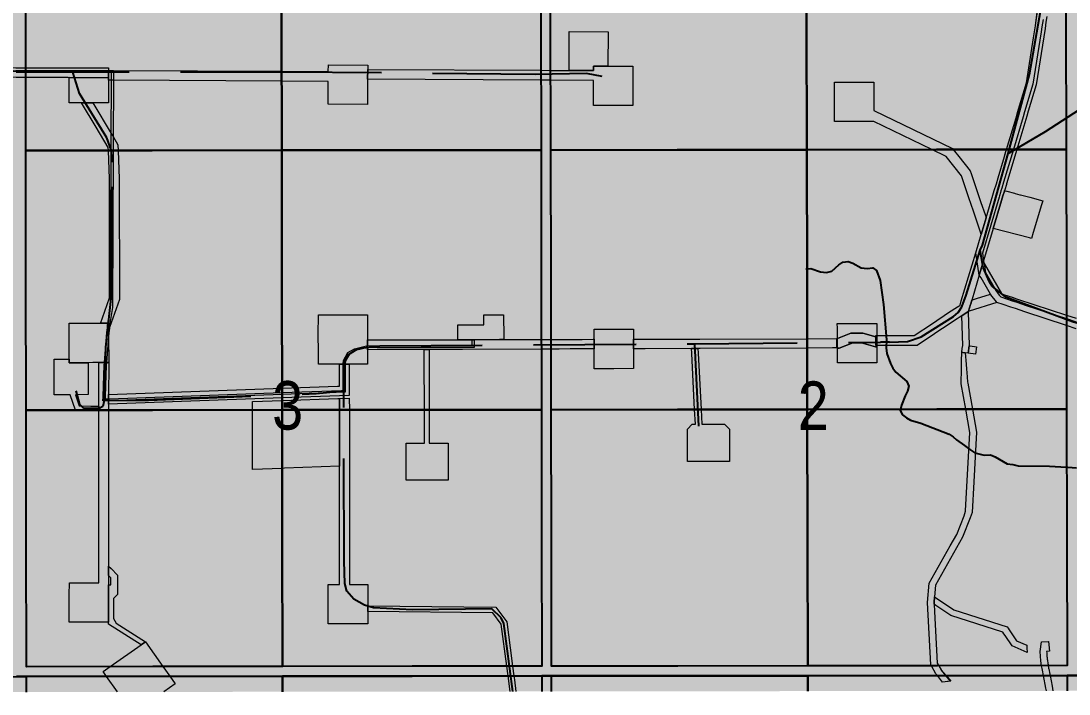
# Model space of a CAD drawing. Extents: x 520549 to 522128, y 6027808 to 6029983.
# Drawn here: x 521143.3 to 521467.8, y 6028175 to 6028383.6 of the extents above; entities that cross this region are included whole.
import ezdxf
from ezdxf.enums import TextEntityAlignment as Align

# ---------------------------------------------------------------- set-up
doc = ezdxf.new("R2010")
doc.units = 0
doc.header["$LTSCALE"] = 5
doc.linetypes.add('DASHED2', pattern=[9.525, 6.35, -3.175])
doc.layers.add('AS-ROUTEMAP', color=35, linetype='Continuous', lineweight=0)
for name, color, linetype in [('Quarters', 8, 'Continuous'), ('RoadSeg', 57, 'DASHED2'), ('S-7', 6, 'Continuous'), ('T-WATER', 160, 'Continuous'), ('Townships', 57, 'Continuous')]:
    doc.layers.add(name, color=color, linetype=linetype)
doc.layers.add('ROUTE-MAP-BACKGROUND-H', color=7, linetype='Continuous', true_color=0xf0ebff)
doc.styles.add('120', font='ARIALN.TTF', dxfattribs={"height": 13})

msp = doc.modelspace()

# ---------------------------------------------------------------- hatches: boundary and pattern name
at = {"layer": 'ROUTE-MAP-BACKGROUND-H'}
h = msp.add_hatch(color=256, dxfattribs=at)
h.dxf.hatch_style = 1
h.paths.add_polyline_path([(520630.49, 6029199.99), (520630.49, 6029147.72), (520648.82, 6029147.71), (520648.95, 6028175.05), (521624.83, 6028176.24), (521907.38, 6028177.2), (521907.38, 6029199.99)])

# ---------------------------------------------------------------- linework, layer by layer
at = {"layer": 'AS-ROUTEMAP', "flags": 128}
for points in [[(521460.9, 6028384.92), (521460.66, 6028383.17), (521460.37, 6028381.24), (521457.63, 6028363.75), (521455.2, 6028355.61), (521454.73, 6028354.03), (521451.65, 6028343.74), (521448.47, 6028333.07), (521448.43, 6028332.95), (521447.92, 6028331.24), (521447.87, 6028331.09), (521447.85, 6028331.01), (521447.8, 6028330.86), (521447.36, 6028329.38), (521447.15, 6028328.67), (521446.92, 6028327.9), (521444.36, 6028319.32), (521441.36, 6028309.29), (521441.24, 6028308.89), (521440.03, 6028304.86), (521437.79, 6028297.34), (521437.71, 6028297.1), (521437.37, 6028295.95), (521437.31, 6028295.75), (521436.68, 6028293.63), (521436.54, 6028293.53), (521436.24, 6028293.34), (521434.57, 6028292.23), (521433.75, 6028291.69), (521433.18, 6028291.31), (521431.1, 6028289.93), (521429.73, 6028289.03), (521427.46, 6028287.53), (521426.1, 6028286.62), (521420.74, 6028283.07), (521420.74, 6028283.07), (521407.96, 6028283.04), (521407.96, 6028285.19), (521407.96, 6028286.08), (521419.84, 6028286.11), (521425.52, 6028289.88), (521426.88, 6028290.79), (521429.15, 6028292.3), (521430.51, 6028293.2), (521433.27, 6028295.03), (521433.46, 6028295.15), (521434.07, 6028295.56), (521434.45, 6028296.82), (521438.92, 6028311.77), (521440.6, 6028317.4), (521442.14, 6028322.56), (521444.23, 6028329.55), (521444.67, 6028331.02), (521445.31, 6028333.15), (521445.86, 6028334.99), (521447.83, 6028341.59), (521448.29, 6028343.14), (521448.47, 6028343.74), (521451.41, 6028353.59), (521451.89, 6028355.17), (521454.65, 6028364.43), (521456.83, 6028378.33), (521457.41, 6028382.05), (521457.55, 6028382.94), (521457.99, 6028386.27)], [(521470.02, 6028288.24), (521467, 6028289.23), (521454.14, 6028293.48), (521452.71, 6028293.95), (521451.24, 6028294.44), (521449.8, 6028294.91), (521447.37, 6028295.71), (521445.47, 6028296.34), (521444.99, 6028296.95), (521443.93, 6028298.3), (521443.46, 6028298.91), (521440.55, 6028303.97), (521440.03, 6028304.86), (521438.92, 6028311.77), (521440.6, 6028317.4), (521442.14, 6028322.56), (521444.23, 6028329.55), (521444.67, 6028331.02), (521445.31, 6028333.15), (521445.86, 6028334.99), (521447.83, 6028341.59), (521447.97, 6028342.06), (521448.29, 6028343.14), (521448.43, 6028343.6), (521448.47, 6028343.74), (521451.41, 6028353.59), (521451.89, 6028355.17), (521454.65, 6028364.43), (521456.83, 6028378.33), (521457.41, 6028382.05), (521457.55, 6028382.94), (521458.09, 6028386.35)], [(521459.75, 6028383.97), (521459.4, 6028381.73), (521459.17, 6028380.25), (521456.62, 6028363.99), (521454.07, 6028355.46), (521453.6, 6028353.88), (521450.57, 6028343.74), (521447.56, 6028333.64), (521447, 6028331.78), (521446.74, 6028330.91), (521446.6, 6028330.45), (521446.3, 6028329.43), (521446.16, 6028328.97), (521440.98, 6028311.64), (521441.36, 6028309.29), (521441.5, 6028308.44), (521441.96, 6028305.55), (521445.14, 6028300.03), (521446.21, 6028298.66), (521446.68, 6028298.06), (521448.42, 6028297.49), (521450.24, 6028296.88), (521451.67, 6028296.41), (521453.14, 6028295.93), (521454.58, 6028295.45), (521467, 6028291.35), (521470.02, 6028290.36)], [(521141.73, 6028368.23), (521144.75, 6028368.23), (521156.37, 6028368.22), (521157.07, 6028368.22), (521159.91, 6028368.22), (521160.36, 6028368.22), (521163.21, 6028368.22), (521163.25, 6028368.22), (521170.41, 6028368.22), (521171.9, 6028368.22), (521171.9, 6028365.94), (521171.89, 6028365.18), (521171.89, 6028363.68), (521171.83, 6028347.73), (521171.82, 6028344.28), (521171.82, 6028343.46), (521171.65, 6028294.8), (521170.71, 6028289.19), (521170.66, 6028288.65), (521170.65, 6028288.44), (521170.52, 6028286.94), (521170.43, 6028285.85), (521169.74, 6028277.71), (521169.67, 6028276.87), (521169.45, 6028270.6), (521169.41, 6028269.59), (521169.36, 6028268.09), (521169.33, 6028267.09), (521169.3, 6028266.48), (521170.43, 6028266.52), (521170.65, 6028266.53), (521224.14, 6028268.46), (521242.57, 6028269.12), (521243.07, 6028269.14), (521243.07, 6028271.75), (521243.06, 6028273.25), (521243.06, 6028277.03), (521243.08, 6028277.24), (521243.17, 6028278.41), (521244.5, 6028280.83), (521246.6, 6028282.02), (521250.26, 6028282.95), (521250.62, 6028282.95), (521267.17, 6028283), (521268.17, 6028283.01), (521269.59, 6028283.01), (521270.59, 6028283.02), (521278.48, 6028283.04), (521278.69, 6028283.04), (521280, 6028283.05), (521280.21, 6028283.05), (521283.02, 6028283.06), (521283.01, 6028284.83), (521283.62, 6028284.83), (521283.64, 6028282.45), (521280.11, 6028282.44), (521280, 6028282.44), (521278.59, 6028282.43), (521278.48, 6028282.43), (521270.59, 6028282.41), (521269.59, 6028282.4), (521268.17, 6028282.4), (521267.17, 6028282.39), (521250.62, 6028282.34), (521250.34, 6028282.34), (521246.83, 6028281.45), (521244.96, 6028280.39), (521243.77, 6028278.23), (521243.69, 6028277.24), (521243.67, 6028277.01), (521243.67, 6028273.27), (521243.68, 6028271.77), (521243.68, 6028268.55), (521224.15, 6028267.85), (521170.43, 6028265.91), (521168.67, 6028265.84), (521168.71, 6028267.07), (521168.75, 6028268.07), (521168.8, 6028269.57), (521168.84, 6028270.57), (521169.06, 6028276.9), (521169.13, 6028277.71), (521169.91, 6028287.01), (521170.04, 6028288.51), (521170.1, 6028289.26), (521170.21, 6028289.91), (521171.04, 6028294.85), (521171.21, 6028343.46), (521171.22, 6028345.8), (521171.23, 6028348.74), (521171.28, 6028363.68), (521171.28, 6028365.18), (521171.29, 6028365.95), (521171.29, 6028367.63), (521170.41, 6028367.62), (521160.5, 6028367.63), (521160.38, 6028367.62), (521157.56, 6028367.63), (521157.44, 6028367.62), (521147.9, 6028367.62), (521144.75, 6028367.64), (521141.74, 6028367.64)], [(521470.02, 6028288.24), (521467, 6028289.23), (521454.14, 6028293.48), (521452.71, 6028293.95), (521451.24, 6028294.44), (521449.8, 6028294.91), (521447.37, 6028295.71), (521445.47, 6028296.34), (521436.84, 6028293.63), (521436.54, 6028293.53), (521436.68, 6028293.63), (521437.31, 6028295.75), (521437.37, 6028295.95), (521437.71, 6028297.1), (521438.58, 6028297.37), (521439.19, 6028297.56), (521443.46, 6028298.91), (521440.55, 6028303.97), (521440.03, 6028304.86), (521441.24, 6028308.89), (521441.5, 6028308.44), (521446.88, 6028299.09), (521447.54, 6028298.87), (521450.47, 6028297.9), (521450.67, 6028297.84), (521451.9, 6028297.43), (521451.9, 6028297.43), (521466.99, 6028292.45), (521470.01, 6028291.45)], [(521294.73, 6028175.84), (521294.1, 6028180.65), (521293.7, 6028183.66), (521291.97, 6028196.73), (521289.39, 6028200.2), (521250.64, 6028200.58), (521250.64, 6028202.38), (521290.3, 6028201.99), (521293.7, 6028197.44), (521294.76, 6028189.36), (521295.51, 6028183.67), (521295.91, 6028180.65), (521296.07, 6028179.44), (521296.55, 6028175.84)], [(521173.18, 6028175.69), (521169.76, 6028180.53), (521168.71, 6028182.01), (521170.88, 6028183.54), (521180.47, 6028190.32), (521181.8, 6028191.26), (521187.24, 6028183.56), (521189.37, 6028180.54), (521191.05, 6028178.17), (521187.56, 6028175.71)], [(521460.8, 6028176.04), (521460.63, 6028176.91), (521459.88, 6028180.82), (521459.57, 6028182.48), (521459.48, 6028182.93), (521459.33, 6028183.83), (521459.12, 6028185.31), (521458.85, 6028188.27), (521459.29, 6028191.22), (521461.33, 6028191.35), (521461.4, 6028191.35), (521461.77, 6028188.37), (521460.86, 6028188.26), (521460.86, 6028188.18), (521460.89, 6028187.77), (521460.92, 6028187.43), (521460.95, 6028187.06), (521460.98, 6028186.72), (521461.02, 6028186.32), (521461.06, 6028185.95), (521461.07, 6028185.87), (521461.1, 6028185.58), (521461.12, 6028185.49), (521461.15, 6028185.21), (521461.21, 6028184.84), (521461.26, 6028184.48), (521461.3, 6028184.15), (521461.36, 6028183.84), (521461.37, 6028183.72), (521461.42, 6028183.47), (521461.44, 6028183.37), (521461.5, 6028183.01), (521461.53, 6028182.85), (521461.85, 6028181.19), (521461.92, 6028180.82), (521462.56, 6028177.49), (521462.84, 6028176.05)]]:
    msp.add_lwpolyline(points, dxfattribs=at)
for points in [[(521325.05, 6028380.2), (521325.04, 6028369.59), (521320.54, 6028369.58), (521320.53, 6028368.21), (521314.06, 6028368.24), (521313.03, 6028368.25), (521313.03, 6028369.25), (521313.04, 6028380.26), (521325.05, 6028380.2)], [(521250.65, 6028368.55), (521250.63, 6028365.52), (521250.63, 6028364.79), (521250.61, 6028363.28), (521250.58, 6028357.68), (521238.37, 6028357.77), (521238.41, 6028363.35), (521238.43, 6028364.85), (521224.02, 6028364.92), (521171.89, 6028365.18), (521171.28, 6028365.18), (521170.4, 6028365.19), (521170.41, 6028365.96), (521170.41, 6028367.6), (521170.41, 6028368.21), (521171.9, 6028368.21), (521224.02, 6028367.97), (521238.45, 6028367.9), (521238.46, 6028369.97), (521250.66, 6028369.88), (521250.66, 6028369.55), (521250.65, 6028368.55)], [(521332.74, 6028369.6), (521332.74, 6028367.93), (521332.73, 6028366.92), (521332.73, 6028365.94), (521332.73, 6028363.71), (521332.73, 6028359.23), (521332.73, 6028357.4), (521331.2, 6028357.4), (521325.51, 6028357.39), (521324.5, 6028357.39), (521323.25, 6028357.39), (521322.02, 6028357.39), (521320.53, 6028357.38), (521320.54, 6028357.48), (521320.53, 6028363.28), (521320.53, 6028364.78), (521320.53, 6028365.16), (521307.32, 6028365.22), (521304.3, 6028365.24), (521250.63, 6028365.52), (521250.65, 6028368.55), (521304.3, 6028368.29), (521307.31, 6028368.27), (521313.03, 6028368.25), (521314.06, 6028368.24), (521320.53, 6028368.21), (521320.54, 6028369.58), (521325.04, 6028369.59), (521326.64, 6028369.59), (521327.86, 6028369.59), (521328.16, 6028369.59), (521332.74, 6028369.6)], [(521170.41, 6028367.62), (521170.41, 6028365.96), (521170.14, 6028365.97), (521158.39, 6028366), (521158.2, 6028365.99), (521157.9, 6028366), (521157.69, 6028366), (521144.75, 6028366.03), (521141.74, 6028366.03), (521088.88, 6028366.16), (521088.88, 6028367.19), (521088.88, 6028367.78), (521088.93, 6028367.89), (521089.54, 6028369.21), (521090.37, 6028369.2), (521141.73, 6028369.09), (521144.75, 6028369.08), (521155.88, 6028369.05), (521156.57, 6028369.05), (521170.41, 6028369.02), (521170.41, 6028368.22), (521170.41, 6028367.62)], [(521170.39, 6028363.69), (521170.38, 6028358.22), (521162.01, 6028358.24), (521161.23, 6028358.24), (521160.84, 6028358.24), (521158.18, 6028358.24), (521158.19, 6028362.68), (521158.19, 6028364.62), (521158.2, 6028364.91), (521158.2, 6028365.14), (521158.2, 6028365.97), (521158.39, 6028366), (521170.14, 6028365.97), (521170.41, 6028365.96), (521170.4, 6028365.19), (521170.39, 6028363.69)], [(521442.14, 6028322.56), (521440.6, 6028317.4), (521440.27, 6028318.41), (521439.01, 6028322.17), (521438.18, 6028324.65), (521436.8, 6028328.77), (521435.98, 6028331.25), (521434.51, 6028335.62), (521429.72, 6028341.6), (521425.35, 6028343.71), (521407.41, 6028352.39), (521405.77, 6028352.39), (521395.21, 6028352.38), (521395.2, 6028361.58), (521395.19, 6028362.97), (521395.19, 6028363.71), (521395.19, 6028364.58), (521395.75, 6028364.58), (521406.05, 6028364.59), (521407.39, 6028364.59), (521407.39, 6028363.74), (521407.4, 6028361.88), (521407.4, 6028360.5), (521407.41, 6028355.82), (521431.68, 6028344.03), (521431.93, 6028343.72), (521432.32, 6028343.23), (521433.66, 6028341.56), (521437.22, 6028337.13), (521437.49, 6028336.32), (521438.32, 6028333.86), (521439.71, 6028329.76), (521440.54, 6028327.31), (521441.81, 6028323.57), (521442.14, 6028322.56)], [(521173.74, 6028297.29), (521170.66, 6028288.65), (521170.59, 6028288.44), (521170.42, 6028287.98), (521170.42, 6028288.46), (521170.42, 6028289.91), (521170.21, 6028289.91), (521168.34, 6028289.91), (521167.97, 6028289.91), (521167.88, 6028289.91), (521167.97, 6028290.17), (521168.48, 6028291.61), (521170.69, 6028297.81), (521170.68, 6028305.63), (521170.68, 6028334.65), (521170.34, 6028343.45), (521170.31, 6028344.34), (521166.52, 6028350.67), (521162.01, 6028358.24), (521165.56, 6028358.23), (521171.23, 6028348.74), (521171.83, 6028347.73), (521173.32, 6028345.23), (521173.39, 6028343.46), (521173.73, 6028334.71), (521173.74, 6028297.29)], [(521456.7, 6028318.01), (521456.16, 6028316.2), (521455.52, 6028316.36), (521444.36, 6028319.32), (521446.92, 6028327.9), (521447.15, 6028328.67), (521447.36, 6028329.38), (521447.8, 6028330.86), (521447.85, 6028331.01), (521448.04, 6028330.95), (521448.5, 6028330.82), (521450.97, 6028330.17), (521451.12, 6028330.13), (521452.6, 6028329.74), (521452.75, 6028329.7), (521455.68, 6028328.93), (521459.65, 6028327.88), (521459.28, 6028326.64), (521456.7, 6028318.01)], [(521250.63, 6028278.34), (521250.63, 6028277.25), (521249.68, 6028277.25), (521245.98, 6028277.25), (521245.23, 6028277.24), (521243.69, 6028277.24), (521243.08, 6028277.24), (521242.18, 6028277.24), (521241.18, 6028277.24), (521240.18, 6028277.24), (521235.38, 6028277.23), (521235.37, 6028281.31), (521235.34, 6028286.29), (521235.36, 6028292.49), (521250.61, 6028292.5), (521250.61, 6028288.22), (521250.62, 6028287.21), (521250.62, 6028286.77), (521250.62, 6028286.57), (521250.62, 6028285.51), (521250.62, 6028285.14), (521250.62, 6028284.74), (521250.62, 6028284.45), (521250.62, 6028282.95), (521250.62, 6028282.34), (521250.62, 6028281.73), (521250.63, 6028280.98), (521250.63, 6028278.34)], [(521292.71, 6028292.55), (521292.78, 6028285.61), (521292.78, 6028284.86), (521291.42, 6028284.86), (521283.62, 6028284.83), (521283.01, 6028284.83), (521280.58, 6028284.83), (521280.51, 6028284.83), (521278.99, 6028284.82), (521278.6, 6028284.82), (521278.59, 6028285.36), (521278.57, 6028289.42), (521279.15, 6028289.42), (521280.65, 6028289.43), (521280.71, 6028289.43), (521281.86, 6028289.42), (521282.42, 6028289.44), (521282.83, 6028289.46), (521286.63, 6028289.46), (521286.63, 6028289.71), (521286.62, 6028291.21), (521286.61, 6028292.51), (521292.71, 6028292.55)], [(521436.91, 6028282.94), (521436.6, 6028280.67), (521435.61, 6028280.8), (521434.89, 6028280.9), (521434.61, 6028280.93), (521434.76, 6028282.1), (521434.89, 6028283.03), (521434.57, 6028292.23), (521436.24, 6028293.34), (521436.54, 6028293.53), (521436.91, 6028282.94)], [(521159.86, 6028289.9), (521167.22, 6028289.91), (521167.33, 6028289.91), (521167.97, 6028289.91), (521168.34, 6028289.91), (521170.21, 6028289.91), (521170.42, 6028289.91), (521170.42, 6028288.46), (521170.43, 6028287.98), (521170.43, 6028286.95), (521170.43, 6028285.85), (521170.44, 6028277.71), (521169.74, 6028277.71), (521169.13, 6028277.71), (521167.57, 6028277.71), (521167.38, 6028277.71), (521166.57, 6028277.71), (521165.57, 6028277.71), (521164.07, 6028277.7), (521158.94, 6028277.7), (521158.24, 6028277.7), (521158.23, 6028278.8), (521158.23, 6028285.52), (521158.22, 6028287.66), (521158.22, 6028288.4), (521158.22, 6028289.9), (521158.42, 6028289.9), (521159.86, 6028289.9)], [(521408.26, 6028287.48), (521408.27, 6028286.08), (521408.27, 6028285.65), (521407.96, 6028285.74), (521403.94, 6028286.87), (521400.28, 6028286.86), (521396.08, 6028285.24), (521396.07, 6028287.44), (521396.07, 6028288.44), (521396.06, 6028289.85), (521408.25, 6028289.89), (521408.26, 6028288.48), (521408.26, 6028287.48)], [(521332.99, 6028276.05), (521332.99, 6028275.85), (521332.81, 6028275.85), (521326.88, 6028275.84), (521320.79, 6028275.84), (521320.78, 6028280.47), (521320.78, 6028281.98), (521320.78, 6028284.94), (521320.77, 6028287.22), (521320.77, 6028288.04), (521332.97, 6028288.05), (521332.98, 6028287.26), (521332.98, 6028284.97), (521332.98, 6028282.02), (521332.98, 6028281.27), (521332.99, 6028278.25), (521332.99, 6028276.05)], [(521336.51, 6028282.04), (521332.98, 6028282.02), (521332.98, 6028284.97), (521352.44, 6028285.03), (521353.44, 6028285.03), (521386.72, 6028285.13), (521395.76, 6028285.16), (521395.76, 6028282.28), (521394.54, 6028282.27), (521386.72, 6028282.24), (521353.59, 6028282.11), (521352.89, 6028282.1), (521352.59, 6028282.1), (521350.89, 6028282.1), (521336.51, 6028282.04)], [(521408.27, 6028284.13), (521408.28, 6028283.04), (521408.28, 6028282.6), (521407.87, 6028282.59), (521403.52, 6028283.82), (521400.85, 6028283.81), (521396.65, 6028282.19), (521396.09, 6028282.19), (521396.08, 6028285.16), (521396.08, 6028285.24), (521400.28, 6028286.86), (521403.94, 6028286.87), (521407.96, 6028285.74), (521408.27, 6028285.65), (521408.27, 6028285.19), (521408.27, 6028284.13)], [(521253.6, 6028281.74), (521250.62, 6028281.73), (521250.62, 6028282.34), (521250.62, 6028282.95), (521250.62, 6028284.45), (521250.62, 6028284.74), (521267.17, 6028284.79), (521268.17, 6028284.79), (521269.6, 6028284.79), (521270.6, 6028284.8), (521278.99, 6028284.82), (521280.51, 6028284.83), (521280.58, 6028284.83), (521283.01, 6028284.83), (521283.62, 6028284.83), (521291.42, 6028284.86), (521292.78, 6028284.86), (521304.42, 6028284.89), (521307.43, 6028284.9), (521314.56, 6028284.92), (521317.05, 6028284.93), (521320.47, 6028284.94), (521320.78, 6028284.94), (521320.78, 6028281.98), (521320.47, 6028281.97), (521315.8, 6028281.96), (521313.32, 6028281.95), (521309.93, 6028281.93), (521307.44, 6028281.92), (521304.42, 6028281.91), (521280, 6028281.83), (521278.48, 6028281.82), (521270.59, 6028281.8), (521269.67, 6028281.79), (521269.59, 6028281.79), (521268.47, 6028281.79), (521268.17, 6028281.79), (521267.17, 6028281.78), (521253.6, 6028281.74)], [(521269.68, 6028263.09), (521269.68, 6028252.81), (521270.5, 6028252.82), (521275.56, 6028252.82), (521275.58, 6028241.31), (521262.57, 6028241.3), (521262.55, 6028252.81), (521267.18, 6028252.81), (521268.18, 6028252.81), (521268.18, 6028263.09), (521268.17, 6028278.73), (521268.17, 6028280.29), (521268.17, 6028280.68), (521268.17, 6028281.79), (521268.47, 6028281.79), (521269.59, 6028281.79), (521269.67, 6028281.79), (521269.67, 6028280.29), (521269.68, 6028263.09)], [(521353.87, 6028263.18), (521354.11, 6028258.62), (521354.81, 6028258.62), (521361.13, 6028258.63), (521362.63, 6028257.13), (521362.65, 6028247.12), (521349.64, 6028247.11), (521349.62, 6028257.11), (521351.12, 6028258.62), (521352.11, 6028258.62), (521351.87, 6028263.18), (521350.97, 6028280.52), (521350.96, 6028280.6), (521350.89, 6028282.1), (521352.59, 6028282.1), (521352.89, 6028282.1), (521352.97, 6028280.61), (521353.87, 6028263.18)], [(521403.52, 6028283.82), (521407.87, 6028282.59), (521408.28, 6028282.6), (521408.28, 6028282.23), (521408.29, 6028279.73), (521408.29, 6028277.7), (521398.66, 6028277.67), (521396.1, 6028277.66), (521396.1, 6028279.4), (521396.09, 6028281.22), (521396.09, 6028282.19), (521396.65, 6028282.19), (521400.85, 6028283.81), (521403.52, 6028283.82)], [(521437.21, 6028282.9), (521439.17, 6028282.64), (521438.87, 6028280.37), (521436.6, 6028280.67), (521436.91, 6028282.94), (521437.21, 6028282.9)], [(521164.11, 6028269.4), (521164.11, 6028267.8), (521160.11, 6028267.79), (521161.34, 6028264.3), (521164.96, 6028264.26), (521165.99, 6028264.25), (521167.02, 6028264.24), (521167.41, 6028264.24), (521167.41, 6028263.47), (521167.41, 6028263.09), (521167.41, 6028262.99), (521167.41, 6028262.74), (521166.44, 6028262.75), (521165.3, 6028262.76), (521160.27, 6028262.81), (521160.21, 6028262.99), (521158.52, 6028267.79), (521153.6, 6028267.79), (521153.56, 6028278.8), (521157.33, 6028278.8), (521158.23, 6028278.8), (521158.24, 6028277.7), (521158.94, 6028277.7), (521164.07, 6028277.7), (521164.07, 6028276.94), (521164.1, 6028270.4), (521164.11, 6028269.4)], [(521431.01, 6028179.02), (521428.65, 6028178.76), (521427.03, 6028180.78), (521426.57, 6028181.35), (521425.18, 6028183.8), (521425.01, 6028184.08), (521424.02, 6028203.42), (521424.52, 6028209.37), (521431.02, 6028220.92), (521433.02, 6028224.49), (521435.36, 6028230.3), (521435.79, 6028231.69), (521435.79, 6028231.81), (521437.14, 6028256.06), (521435.86, 6028263.26), (521434.44, 6028271.17), (521434.52, 6028275.88), (521434.55, 6028277.39), (521434.56, 6028278.2), (521434.61, 6028280.93), (521434.89, 6028280.9), (521435.61, 6028280.8), (521435.92, 6028277.23), (521436.06, 6028275.71), (521436.15, 6028274.69), (521436.41, 6028271.78), (521436.45, 6028271.33), (521437.89, 6028263.27), (521439.15, 6028256.18), (521438.3, 6028240.84), (521437.77, 6028231.33), (521437.24, 6028229.63), (521434.83, 6028223.62), (521426.48, 6028208.76), (521426.18, 6028205.17), (521426.03, 6028203.38), (521426.05, 6028202.84), (521426.17, 6028200.61), (521426.99, 6028184.66), (521427.48, 6028183.8), (521428.17, 6028182.58), (521428.23, 6028182.49), (521429.59, 6028180.79), (521431.01, 6028179.02)], [(521431.22, 6028179.04), (521428.65, 6028178.76), (521427.03, 6028180.78), (521426.57, 6028181.35), (521425.18, 6028183.8), (521425.01, 6028184.08), (521424.02, 6028203.42), (521424.52, 6028209.37), (521431.02, 6028220.93), (521433.02, 6028224.49), (521435.36, 6028230.3), (521435.79, 6028231.69), (521435.79, 6028231.81), (521437.14, 6028256.06), (521435.86, 6028263.26), (521434.44, 6028271.17), (521434.52, 6028275.88), (521434.55, 6028277.39), (521434.56, 6028278.2), (521434.61, 6028280.93), (521434.89, 6028280.9), (521435.61, 6028280.8), (521435.92, 6028277.23), (521436.06, 6028275.71), (521436.15, 6028274.69), (521436.41, 6028271.78), (521436.45, 6028271.33), (521437.89, 6028263.27), (521439.15, 6028256.18), (521438.3, 6028240.84), (521437.77, 6028231.33), (521437.24, 6028229.63), (521434.83, 6028223.62), (521426.48, 6028208.76), (521426.18, 6028205.17), (521426.03, 6028203.38), (521426.05, 6028202.84), (521426.17, 6028200.61), (521426.99, 6028184.66), (521427.48, 6028183.8), (521428.18, 6028182.58), (521429.72, 6028180.79), (521431.22, 6028179.04)], [(521170.4, 6028211.82), (521170.39, 6028208.88), (521170.4, 6028197.27), (521158.23, 6028197.29), (521158.25, 6028206.89), (521158.26, 6028208.39), (521158.26, 6028209.49), (521167.41, 6028209.47), (521167.41, 6028262.74), (521167.41, 6028262.99), (521167.41, 6028263.09), (521167.41, 6028263.47), (521167.41, 6028264.24), (521167.41, 6028267.02), (521167.41, 6028268.02), (521167.41, 6028269.52), (521167.41, 6028270.52), (521167.4, 6028277.71), (521167.57, 6028277.71), (521169.13, 6028277.71), (521169.74, 6028277.71), (521170.44, 6028277.71), (521170.44, 6028275.65), (521170.44, 6028274.14), (521170.43, 6028270.63), (521170.43, 6028269.63), (521170.43, 6028268.13), (521170.43, 6028267.13), (521170.43, 6028266.52), (521170.43, 6028265.91), (521170.43, 6028264.08), (521170.43, 6028263.33), (521170.43, 6028263), (521170.43, 6028262.21), (521170.41, 6028214.63), (521170.4, 6028211.82)], [(521224.15, 6028266.77), (521170.43, 6028264.83), (521170.43, 6028265.91), (521170.43, 6028266.52), (521170.43, 6028267.13), (521170.43, 6028267.88), (521224.14, 6028269.82), (521241.33, 6028270.44), (521241.9, 6028270.46), (521241.9, 6028270.78), (521241.9, 6028271.71), (521241.89, 6028273.21), (521241.88, 6028277.24), (521242.18, 6028277.24), (521243.08, 6028277.24), (521243.69, 6028277.24), (521244.94, 6028277.24), (521244.94, 6028273.32), (521244.95, 6028271.82), (521244.95, 6028267.52), (521241.9, 6028267.41), (521224.15, 6028266.77)], [(521224.17, 6028244.97), (521214.94, 6028244.62), (521214.93, 6028254.47), (521214.93, 6028257.88), (521214.93, 6028262.28), (521214.93, 6028263.04), (521214.93, 6028264.93), (521214.93, 6028265.68), (521224.15, 6028266.01), (521241.39, 6028266.64), (521241.91, 6028266.65), (521241.91, 6028265.9), (521241.91, 6028263.07), (521241.92, 6028246.02), (521241.92, 6028245.66), (521224.89, 6028245), (521224.17, 6028244.97)], [(521244.99, 6028213.35), (521244.99, 6028209), (521245.74, 6028209), (521250.64, 6028209), (521250.64, 6028202.38), (521250.64, 6028200.58), (521250.64, 6028196.8), (521238.45, 6028196.8), (521238.44, 6028208.77), (521238.44, 6028209), (521238.76, 6028209), (521241.94, 6028209), (521241.94, 6028211.22), (521241.94, 6028214.01), (521241.91, 6028263.07), (521241.91, 6028265.9), (521241.9, 6028266.65), (521244.95, 6028266.76), (521244.96, 6028263.07), (521244.99, 6028216.14), (521244.99, 6028213.35)], [(521173.14, 6028211.91), (521173.15, 6028205.91), (521171.89, 6028204.65), (521171.9, 6028198.48), (521172.74, 6028197), (521181.8, 6028191.26), (521180.47, 6028190.32), (521170.4, 6028196.7), (521170.39, 6028208.88), (521171.14, 6028208.88), (521171.15, 6028211.08), (521170.4, 6028211.82), (521170.41, 6028214.63), (521171.16, 6028213.89), (521173.14, 6028211.91)], [(521454.77, 6028189.41), (521454.84, 6028187.94), (521450.18, 6028189.96), (521448.01, 6028193.2), (521447.64, 6028193.74), (521447.31, 6028194.23), (521431.17, 6028199.35), (521426.56, 6028202.49), (521426.05, 6028202.84), (521426.03, 6028203.38), (521426.18, 6028205.17), (521426.76, 6028204.78), (521432.1, 6028201.16), (521448.62, 6028195.92), (521448.93, 6028195.44), (521449.29, 6028194.9), (521451.51, 6028191.56), (521454.77, 6028190.15), (521454.77, 6028189.41)]]:
    msp.add_lwpolyline(points, close=True, dxfattribs=at)
at = {"layer": 'Quarters', "color": 17}
for points in [[(521183.91, 6028343.47), (521144.78, 6028343.43), (521144.74, 6028383.66), (521144.69, 6028423.89), (521144.65, 6028464.12), (521144.61, 6028504.35), (521183.73, 6028504.38), (521223.85, 6028504.42), (521263.98, 6028504.47), (521304.1, 6028504.51), (521304.16, 6028464.28), (521304.22, 6028424.05), (521304.27, 6028383.82), (521304.33, 6028343.59), (521264.19, 6028343.55), (521224.05, 6028343.51)], [(521346.48, 6028343.63), (521307.35, 6028343.59), (521307.29, 6028383.82), (521307.24, 6028424.05), (521307.18, 6028464.28), (521307.12, 6028504.51), (521346.24, 6028504.55), (521386.37, 6028504.59), (521426.49, 6028504.63), (521466.62, 6028504.68), (521466.69, 6028464.45), (521466.76, 6028424.22), (521466.83, 6028383.99), (521466.9, 6028343.76), (521426.76, 6028343.72), (521386.62, 6028343.67)], [(521184.1, 6028183.56), (521144.95, 6028183.52), (521144.91, 6028222.74), (521144.86, 6028262.97), (521144.82, 6028303.2), (521144.78, 6028343.43), (521183.91, 6028343.47), (521224.05, 6028343.51), (521264.19, 6028343.55), (521304.33, 6028343.59), (521304.39, 6028303.36), (521304.45, 6028263.13), (521304.5, 6028222.9), (521304.56, 6028183.68), (521264.4, 6028183.64), (521224.25, 6028183.59)], [(521346.72, 6028183.72), (521307.58, 6028183.68), (521307.52, 6028222.9), (521307.46, 6028263.13), (521307.41, 6028303.36), (521307.35, 6028343.59), (521346.48, 6028343.63), (521386.62, 6028343.67), (521426.76, 6028343.72), (521466.9, 6028343.76), (521466.98, 6028303.53), (521467.05, 6028263.3), (521467.12, 6028223.07), (521467.19, 6028183.84), (521427.03, 6028183.8), (521386.88, 6028183.76)]]:
    msp.add_lwpolyline(points, close=True, dxfattribs=at)
at = {"layer": 'Quarters'}
for points in [[(521144.69, 6028423.89), (521183.82, 6028423.93), (521223.95, 6028423.97), (521224, 6028383.74), (521224.05, 6028343.51), (521183.91, 6028343.47), (521144.78, 6028343.43), (521144.74, 6028383.66)], [(521144.69, 6028423.89), (521183.82, 6028423.93), (521223.95, 6028423.97), (521224, 6028383.74), (521224.05, 6028343.51), (521183.91, 6028343.47), (521144.78, 6028343.43), (521144.74, 6028383.66)], [(521224.05, 6028343.51), (521224, 6028383.74), (521223.95, 6028423.97), (521264.08, 6028424.01), (521304.22, 6028424.05), (521304.27, 6028383.82), (521304.33, 6028343.59), (521264.19, 6028343.55)], [(521224.05, 6028343.51), (521224, 6028383.74), (521223.95, 6028423.97), (521264.08, 6028424.01), (521304.22, 6028424.05), (521304.27, 6028383.82), (521304.33, 6028343.59), (521264.19, 6028343.55)], [(521346.48, 6028343.63), (521307.35, 6028343.59), (521307.29, 6028383.82), (521307.24, 6028424.05), (521346.36, 6028424.09), (521386.5, 6028424.13), (521386.56, 6028383.9), (521386.62, 6028343.67)], [(521346.48, 6028343.63), (521307.35, 6028343.59), (521307.29, 6028383.82), (521307.24, 6028424.05), (521346.36, 6028424.09), (521386.5, 6028424.13), (521386.56, 6028383.9), (521386.62, 6028343.67)], [(521426.76, 6028343.72), (521386.62, 6028343.67), (521386.56, 6028383.9), (521386.5, 6028424.13), (521426.63, 6028424.18), (521466.76, 6028424.22), (521466.83, 6028383.99), (521466.9, 6028343.76)], [(521426.76, 6028343.72), (521386.62, 6028343.67), (521386.56, 6028383.9), (521386.5, 6028424.13), (521426.63, 6028424.18), (521466.76, 6028424.22), (521466.83, 6028383.99), (521466.9, 6028343.76)], [(521224.05, 6028343.51), (521224.1, 6028303.28), (521224.15, 6028263.05), (521184, 6028263.01), (521144.86, 6028262.97), (521144.82, 6028303.2), (521144.78, 6028343.43), (521183.91, 6028343.47)], [(521224.05, 6028343.51), (521224.1, 6028303.28), (521224.15, 6028263.05), (521184, 6028263.01), (521144.86, 6028262.97), (521144.82, 6028303.2), (521144.78, 6028343.43), (521183.91, 6028343.47)], [(521264.3, 6028263.09), (521224.15, 6028263.05), (521224.1, 6028303.28), (521224.05, 6028343.51), (521264.19, 6028343.55), (521304.33, 6028343.59), (521304.39, 6028303.36), (521304.45, 6028263.13)], [(521264.3, 6028263.09), (521224.15, 6028263.05), (521224.1, 6028303.28), (521224.05, 6028343.51), (521264.19, 6028343.55), (521304.33, 6028343.59), (521304.39, 6028303.36), (521304.45, 6028263.13)], [(521346.6, 6028263.17), (521307.46, 6028263.13), (521307.41, 6028303.36), (521307.35, 6028343.59), (521346.48, 6028343.63), (521386.62, 6028343.67), (521386.69, 6028303.45), (521386.75, 6028263.22)], [(521346.6, 6028263.17), (521307.46, 6028263.13), (521307.41, 6028303.36), (521307.35, 6028343.59), (521346.48, 6028343.63), (521386.62, 6028343.67), (521386.69, 6028303.45), (521386.75, 6028263.22)], [(521426.9, 6028263.26), (521386.75, 6028263.22), (521386.69, 6028303.45), (521386.62, 6028343.67), (521426.76, 6028343.72), (521466.9, 6028343.76), (521466.98, 6028303.53), (521467.05, 6028263.3)], [(521426.9, 6028263.26), (521386.75, 6028263.22), (521386.69, 6028303.45), (521386.62, 6028343.67), (521426.76, 6028343.72), (521466.9, 6028343.76), (521466.98, 6028303.53), (521467.05, 6028263.3)], [(521184.1, 6028183.56), (521144.95, 6028183.52), (521144.91, 6028222.74), (521144.86, 6028262.97), (521184, 6028263.01), (521224.15, 6028263.05), (521224.2, 6028222.82), (521224.25, 6028183.59)], [(521184.1, 6028183.56), (521144.95, 6028183.52), (521144.91, 6028222.74), (521144.86, 6028262.97), (521184, 6028263.01), (521224.15, 6028263.05), (521224.2, 6028222.82), (521224.25, 6028183.59)], [(521264.4, 6028183.64), (521224.25, 6028183.59), (521224.2, 6028222.82), (521224.15, 6028263.05), (521264.3, 6028263.09), (521304.45, 6028263.13), (521304.5, 6028222.9), (521304.56, 6028183.68)], [(521264.4, 6028183.64), (521224.25, 6028183.59), (521224.2, 6028222.82), (521224.15, 6028263.05), (521264.3, 6028263.09), (521304.45, 6028263.13), (521304.5, 6028222.9), (521304.56, 6028183.68)], [(521346.72, 6028183.72), (521307.58, 6028183.68), (521307.52, 6028222.9), (521307.46, 6028263.13), (521346.6, 6028263.17), (521386.75, 6028263.22), (521386.82, 6028222.98), (521386.88, 6028183.76)], [(521346.72, 6028183.72), (521307.58, 6028183.68), (521307.52, 6028222.9), (521307.46, 6028263.13), (521346.6, 6028263.17), (521386.75, 6028263.22), (521386.82, 6028222.98), (521386.88, 6028183.76)], [(521427.03, 6028183.8), (521386.88, 6028183.76), (521386.82, 6028222.98), (521386.75, 6028263.22), (521426.9, 6028263.26), (521467.05, 6028263.3), (521467.12, 6028223.07), (521467.19, 6028183.84)], [(521427.03, 6028183.8), (521386.88, 6028183.76), (521386.82, 6028222.98), (521386.75, 6028263.22), (521426.9, 6028263.26), (521467.05, 6028263.3), (521467.12, 6028223.07), (521467.19, 6028183.84)]]:
    msp.add_lwpolyline(points, close=True, dxfattribs=at)
at = {"layer": 'Quarters', "color": 17}
for points in [[(521144.96, 6028175.66), (521144.95, 6028180.5), (521184.1, 6028180.54), (521224.25, 6028180.58), (521264.41, 6028180.62), (521304.56, 6028180.66), (521304.57, 6028175.85)], [(521307.59, 6028175.86), (521307.58, 6028180.66), (521346.73, 6028180.7), (521386.88, 6028180.74), (521427.04, 6028180.78), (521467.19, 6028180.83), (521467.2, 6028176.05)]]:
    msp.add_lwpolyline(points, dxfattribs=at)
at = {"layer": 'Quarters'}
for points in [[(521144.96, 6028175.66), (521144.95, 6028180.5), (521184.1, 6028180.54), (521224.25, 6028180.58), (521224.26, 6028175.75)], [(521144.96, 6028175.66), (521144.95, 6028180.5), (521184.1, 6028180.54), (521224.25, 6028180.58), (521224.26, 6028175.75)], [(521224.26, 6028175.75), (521224.25, 6028180.58), (521264.41, 6028180.62), (521304.56, 6028180.66), (521304.57, 6028175.85)], [(521224.26, 6028175.75), (521224.25, 6028180.58), (521264.41, 6028180.62), (521304.56, 6028180.66), (521304.57, 6028175.85)], [(521307.59, 6028175.86), (521307.58, 6028180.66), (521346.73, 6028180.7), (521386.88, 6028180.74), (521386.89, 6028175.95)], [(521307.59, 6028175.86), (521307.58, 6028180.66), (521346.73, 6028180.7), (521386.88, 6028180.74), (521386.89, 6028175.95)], [(521386.89, 6028175.95), (521386.88, 6028180.74), (521427.04, 6028180.78), (521467.19, 6028180.83), (521467.2, 6028176.05)], [(521386.89, 6028175.95), (521386.88, 6028180.74), (521427.04, 6028180.78), (521467.19, 6028180.83), (521467.2, 6028176.05)]]:
    msp.add_lwpolyline(points, dxfattribs=at)
at = {"layer": 'RoadSeg'}
for p, q in [((521351.91, 6028283.57), (521409.44, 6028284.07)), ((521353.21, 6028258.06), (521351.91, 6028283.57)), ((521412.24, 6028284.07), (521409.44, 6028284.07))]:
    msp.add_line(p, q, dxfattribs=at)
for points in [[(521448.96, 6028342.5), (521455.57, 6028367.02), (521459.77, 6028391.43), (521460.47, 6028398.03), (521460.27, 6028402.94), (521457.87, 6028411.24)], [(521087.88, 6028367.62), (521091.08, 6028368.02), (521118.49, 6028367.62), (521141, 6028368.12), (521159.31, 6028367.72)], [(521169.02, 6028265.96), (521169.52, 6028282.47), (521171.52, 6028300.48), (521171.62, 6028339.8), (521171.22, 6028343.6), (521169.82, 6028347.41), (521161.42, 6028361.11), (521159.31, 6028367.72)], [(521323.2, 6028366.32), (521318.4, 6028367.32), (521302.49, 6028367.02), (521224.45, 6028367.72), (521159.31, 6028367.72)], [(521448.96, 6028342.5), (521460.57, 6028349.31), (521474.58, 6028358.41), (521484.58, 6028362.01), (521494.89, 6028363.91)], [(521440.26, 6028312.59), (521441.06, 6028314.09), (521448.96, 6028342.5)], [(521412.24, 6028284.07), (521417.75, 6028284.27), (521422.05, 6028285.67), (521432.06, 6028291.98), (521433.46, 6028293.28), (521434.66, 6028294.98), (521435.96, 6028298.58), (521440.26, 6028312.59)], [(521495.39, 6028288.38), (521487.18, 6028287.08), (521482.48, 6028286.88), (521479.18, 6028287.28), (521468.87, 6028290.38), (521448.26, 6028297.98), (521443.96, 6028301.38), (521443.16, 6028302.78), (521441.26, 6028307.19), (521440.26, 6028312.59)], [(521243.26, 6028268.97), (521243.26, 6028277.17), (521244.36, 6028280.07), (521247.66, 6028282.07), (521254.36, 6028282.97), (521351.91, 6028283.57)], [(521169.02, 6028265.96), (521168.62, 6028264.16), (521167.52, 6028263.46), (521162.72, 6028263.56), (521161.52, 6028264.76), (521160.41, 6028268.97)], [(521169.02, 6028265.96), (521182.73, 6028266.06), (521234.65, 6028268.17), (521243.26, 6028268.97)], [(521295.57, 6028175.84), (521292.78, 6028196.93), (521291.98, 6028198.63), (521289.08, 6028201.43), (521264.47, 6028201.13), (521252.46, 6028201.73), (521249.66, 6028202.63), (521246.36, 6028204.43), (521244.16, 6028206.93), (521243.56, 6028209.34), (521243.36, 6028216.24), (521243.26, 6028268.97)]]:
    msp.add_lwpolyline(points, dxfattribs=at)
at = {"layer": 'T-WATER'}
msp.add_lwpolyline([(521386.34, 6028306.73), (521386.68, 6028306.75), (521387.87, 6028306.83), (521390.84, 6028305.81), (521392.71, 6028305.63), (521394.39, 6028306.06), (521396.54, 6028308.01), (521397.73, 6028308.84), (521399.41, 6028309.08), (521400.88, 6028308.52), (521403.49, 6028307.05), (521405.34, 6028306.84), (521407.08, 6028307.12), (521408.21, 6028306.21), (521409.33, 6028303.12), (521410.4, 6028295.73), (521411.29, 6028284.75), (521411.15, 6028282.33), (521411.41, 6028280.51), (521412.55, 6028277.43), (521413.26, 6028276), (521414.13, 6028274.79), (521417.59, 6028271.91), (521418.23, 6028270.4), (521417.79, 6028268.84), (521417.04, 6028267.47), (521415.89, 6028264.56), (521415.63, 6028263.25), (521415.55, 6028262.84), (521416.28, 6028261.5), (521417.46, 6028260.62), (521418.77, 6028259.91), (521421.96, 6028259), (521430.69, 6028255.57), (521431.95, 6028254.78), (521432.99, 6028253.81), (521435.47, 6028252.08), (521437.04, 6028250.77), (521438.6, 6028249.82), (521441.52, 6028249.09), (521443.47, 6028249.11), (521444.95, 6028248.56), (521448.66, 6028246.32), (521450.44, 6028246.17), (521452.02, 6028245.79), (521461.72, 6028245.62), (521467.07, 6028245.34), (521467.4, 6028245.32), (521470.1, 6028245.08)], dxfattribs=at)
at = {"layer": 'Townships'}
for points in [[(521629.13, 6028508.13), (521629.14, 6028505.12), (521629.31, 6028424.66), (521629.48, 6028344.2), (521629.65, 6028263.74), (521629.81, 6028184.28), (521629.82, 6028181.26), (521549.51, 6028181.05), (521470.21, 6028180.83), (521467.19, 6028180.83), (521386.88, 6028180.74), (521307.58, 6028180.66), (521304.56, 6028180.66), (521224.25, 6028180.58), (521144.95, 6028180.5), (521141.94, 6028180.5)], [(520653.95, 6028175.05), (520653.95, 6028180.06), (520656.97, 6028180.06), (520736.29, 6028180.14), (520816.61, 6028180.21), (520819.63, 6028180.22), (520898.95, 6028180.29), (520979.28, 6028180.36), (520982.29, 6028180.36), (521061.61, 6028180.43), (521141.94, 6028180.5), (521144.95, 6028180.5), (521224.25, 6028180.58), (521304.56, 6028180.66), (521307.58, 6028180.66), (521386.88, 6028180.74), (521467.19, 6028180.83), (521470.21, 6028180.83), (521549.51, 6028181.05), (521629.82, 6028181.26), (521629.83, 6028176.26)]]:
    msp.add_lwpolyline(points, dxfattribs=at)

# ---------------------------------------------------------------- texts
at = {"layer": 'S-7', "style": '120'}
for s, p in [('3', (521225.86, 6028264.48)), ('2', (521388.59, 6028264.38))]:
    msp.add_text(s, height=15.01, dxfattribs=at).set_placement(p, align=Align.MIDDLE_CENTER)

doc.saveas('drawing.dxf')
